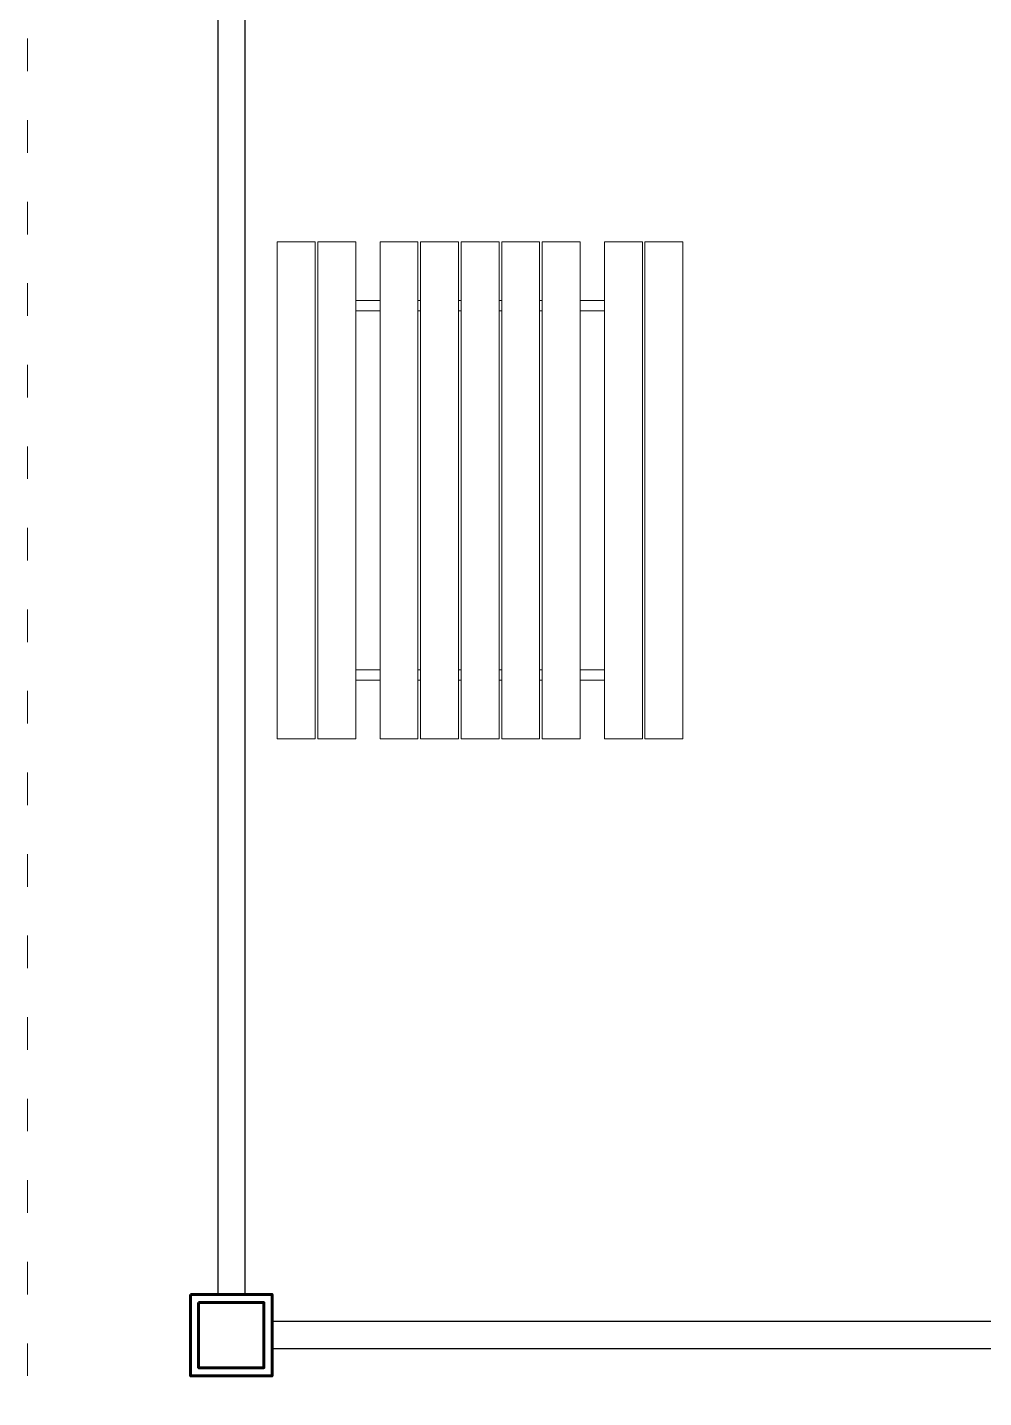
# Model space of a CAD drawing. Header units: metres. Extents: x 78 to 178, y -74 to 157.
# Drawn here: x 101.81 to 105.33, y 75.08 to 80.12 of the extents above; entities that cross this region are included whole.
import ezdxf

# ---------------------------------------------------------------- set-up
doc = ezdxf.new("R2010")
doc.units = ezdxf.units.M
doc.linetypes.add('ACAD_ISO03W100', pattern=[30, 12, -18])
for name, color, linetype, lineweight in [('Barandal', 138, 'Continuous', 30), ('Estructura', 1, 'Continuous', 60), ('mobiliario', 252, 'Continuous', 9), ('proyecciones', 250, 'Continuous', 9)]:
    doc.layers.add(name, color=color, linetype=linetype, lineweight=lineweight)

# ---------------------------------------------------------------- blocks, each defined once
blk = doc.blocks.new('cdr20-4')
at = {"layer": 'mobiliario'}
for points in [[(0.5438, 1.9556), (0.5438, 2.0953), (2.3726, 2.0953), (2.3726, 1.9556)], [(0.5438, 1.9556), (0.5438, 2.0953), (2.3726, 2.0953), (2.3726, 1.9556)], [(0.5438, 1.8063), (0.5438, 1.946), (2.3726, 1.946), (2.3726, 1.8063)], [(0.5438, 1.8063), (0.5438, 1.946), (2.3726, 1.946), (2.3726, 1.8063)], [(0.5438, 1.7174), (0.5438, 1.5777), (2.3726, 1.5777), (2.3726, 1.7174)], [(0.5438, 1.7174), (0.5438, 1.5777), (2.3726, 1.5777), (2.3726, 1.7174)], [(0.5438, 1.5682), (0.5438, 1.4285), (2.3726, 1.4285), (2.3726, 1.5682)], [(0.5438, 1.5682), (0.5438, 1.4285), (2.3726, 1.4285), (2.3726, 1.5682)], [(0.5438, 1.419), (0.5438, 1.2793), (2.3726, 1.2793), (2.3726, 1.419)], [(0.5438, 1.419), (0.5438, 1.2793), (2.3726, 1.2793), (2.3726, 1.419)], [(0.5438, 1.2698), (0.5438, 1.1301), (2.3726, 1.1301), (2.3726, 1.2698)], [(0.5438, 1.2698), (0.5438, 1.1301), (2.3726, 1.1301), (2.3726, 1.2698)], [(0.5438, 1.1205), (0.5438, 0.9808), (2.3726, 0.9808), (2.3726, 1.1205)], [(0.5438, 1.1205), (0.5438, 0.9808), (2.3726, 0.9808), (2.3726, 1.1205)], [(0.5438, 0.8919), (0.5438, 0.7522), (2.3726, 0.7522), (2.3726, 0.8919)], [(0.5438, 0.8919), (0.5438, 0.7522), (2.3726, 0.7522), (2.3726, 0.8919)], [(0.5438, 0.7427), (0.5438, 0.603), (2.3726, 0.603), (2.3726, 0.7427)], [(0.5438, 0.7427), (0.5438, 0.603), (2.3726, 0.603), (2.3726, 0.7427)]]:
    blk.add_lwpolyline(points, close=True, dxfattribs=at)
for points in [[(0.7597, 1.8063), (0.7597, 1.7174)], [(0.7978, 1.7174), (0.7978, 1.8063)], [(2.1186, 1.7174), (2.1186, 1.8063)], [(2.1567, 1.8063), (2.1567, 1.7174)], [(0.7597, 1.5777), (0.7597, 1.5682)], [(0.7978, 1.5682), (0.7978, 1.5777)], [(2.1186, 1.5682), (2.1186, 1.5777)], [(2.1567, 1.5777), (2.1567, 1.5682)], [(0.7597, 1.4285), (0.7597, 1.419)], [(0.7978, 1.419), (0.7978, 1.4285)], [(2.1186, 1.419), (2.1186, 1.4285)], [(2.1567, 1.4285), (2.1567, 1.419)], [(0.7597, 1.2793), (0.7597, 1.2698)], [(0.7978, 1.2698), (0.7978, 1.2793)], [(2.1186, 1.2698), (2.1186, 1.2793)], [(2.1567, 1.2793), (2.1567, 1.2698)], [(0.7597, 1.1301), (0.7597, 1.1205)], [(0.7978, 1.1205), (0.7978, 1.1301)], [(2.1186, 1.1205), (2.1186, 1.1301)], [(2.1567, 1.1301), (2.1567, 1.1205)], [(0.7597, 0.9808), (0.7597, 0.8919)], [(0.7978, 0.8919), (0.7978, 0.9808)], [(2.1186, 0.8919), (2.1186, 0.9808)], [(2.1567, 0.9808), (2.1567, 0.8919)]]:
    blk.add_lwpolyline(points, dxfattribs=at)

msp = doc.modelspace()

# ---------------------------------------------------------------- linework, layer by layer
at = {"layer": 'Barandal'}
for p, q in [((102.50784, 90.16091), (102.50784, 75.46091)), ((102.60784, 90.16091), (102.60784, 75.46091)), ((117.40784, 75.36091), (102.70784, 75.36091)), ((117.40784, 75.26091), (102.70784, 75.26091))]:
    msp.add_line(p, q, dxfattribs=at)
at = {"layer": 'Estructura'}
for points in [[(102.40784, 75.46091), (102.40784, 75.16091), (102.70784, 75.16091), (102.70784, 75.46091)], [(102.43784, 75.43091), (102.43784, 75.19091), (102.67784, 75.19091), (102.67784, 75.43091)]]:
    msp.add_lwpolyline(points, close=True, dxfattribs=at)
at = {"layer": 'proyecciones', "linetype": 'ACAD_ISO03W100', "ltscale": 0.01}
msp.add_line((101.80784, 72.16091), (101.80784, 93.31091), dxfattribs=at)

# ---------------------------------------------------------------- block references
at = {"xscale": -1, "rotation": 90}
msp.add_blockref('cdr20-4', (104.82242, 79.87692), dxfattribs=at)

doc.saveas('drawing.dxf')
